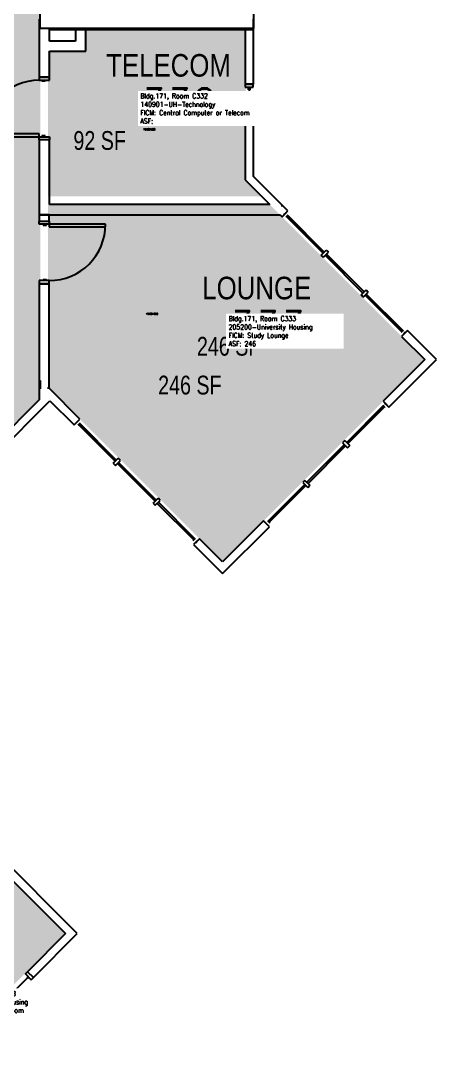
# Model space of a CAD drawing. Header units: inches. Extents: x 56 to 7496, y -2947 to 1470.
# Drawn here: x 2391 to 2657, y -215 to 444 of the extents above; entities that cross this region are included whole.
import ezdxf
from ezdxf.enums import TextEntityAlignment as Align

# ---------------------------------------------------------------- set-up
doc = ezdxf.new("R2010")
doc.units = ezdxf.units.IN
doc.header["$LTSCALE"] = 48
doc.header["$MEASUREMENT"] = 0
for name, color, linetype in [('A-DOOR', 2, 'Continuous'), ('A-GLAZ', 1, 'Continuous'), ('A-IDEN-RNUM', 7, 'Continuous'), ('A-IDEN-SNUM', 4, 'Continuous'), ('A-IDEN-VNUM', 4, 'Continuous'), ('A-MISC', 1, 'Continuous'), ('A-WALL', 5, 'Continuous'), ('AREA-TEXT', 3, 'Continuous'), ('Rooms-Category-Color', 7, 'Continuous'), ('Rooms-College-Color', 7, 'Continuous'), ('Rooms-Department-Color', 7, 'Continuous'), ('Rooms-Division-Color', 7, 'Continuous'), ('Rooms-Information', 7, 'Continuous')]:
    doc.layers.add(name, color=color, linetype=linetype)
doc.styles.add('AREA', font='arial.ttf', dxfattribs={"width": 0.75, "height": 12})
doc.styles.add('ROOMSNUMBER', font='txt.shx', dxfattribs={"height": 0.03})
doc.styles.add('ROOMVNUMBER', font='simplex.shx', dxfattribs={"width": 0.85})
doc.styles.get("Standard").update_dxf_attribs({"font": 'ARIALN.TTF'})

msp = doc.modelspace()

# ---------------------------------------------------------------- hatches: boundary and pattern name
at = {"layer": 'Rooms-Category-Color', "true_color": 0xadadad}
msp.add_hatch(color=253, dxfattribs=at).paths.add_polyline_path([(2280.86, 188.51), (2285.45, 193.1), (2286.69, 191.87), (2320.1, 225.28), (2316.13, 229.25), (2323.65, 236.77), (2323.65, 807.92), (2298.65, 807.92), (2298.65, 890.25), (2323.65, 890.25), (2323.65, 933.01), (2328.92, 933.01), (2328.92, 945.01), (2323.65, 945.01), (2323.65, 979.64), (2327.17, 979.64), (2327.17, 986.14), (2325.17, 986.14), (2325.17, 993.64), (2328.92, 993.64), (2328.92, 1032.76), (2325.17, 1032.76), (2325.17, 1110.26), (2428.66, 1110.26), (2428.66, 1032.76), (2396.8, 1032.76), (2396.8, 1020.76), (2401.17, 1020.76), (2401.17, 986.14), (2399.17, 986.14), (2399.17, 979.64), (2397.42, 979.64), (2397.42, 933.01), (2403.3, 933.01), (2403.3, 890.25), (2428.3, 890.25), (2428.3, 807.92), (2403.3, 807.92), (2403.3, 203.3), (2372.69, 172.69), (2368.53, 176.85), (2359.61, 167.92), (2363.76, 163.76), (2339.28, 139.28), (2336.36, 142.2), (2331.77, 137.6)])
at = {"layer": 'Rooms-Category-Color', "true_color": 0xe3c5e1}
msp.add_hatch(color=254, dxfattribs=at).paths.add_polyline_path([(2544.89, 331.98), (2534.59, 342.28), (2534.59, 439.56), (2431.5, 439.56), (2431.5, 424.94), (2408.25, 424.94), (2408.25, 331.98)])
at = {"layer": 'Rooms-Category-Color', "true_color": 0x728ef3}
for points in [[(2519.92, 98.51), (2649.14, 227.73), (2550.14, 326.73), (2408.25, 326.73), (2408.25, 210.18)], [(2343.13, -214.71), (2419.23, -138.6), (2322.53, -41.91), (2246.43, -118.01)]]:
    msp.add_hatch(color=171, dxfattribs=at).paths.add_polyline_path(points)
at = {"layer": 'Rooms-College-Color', "true_color": 0xadadad}
for points in [[(2280.86, 188.51), (2285.45, 193.1), (2286.69, 191.87), (2320.1, 225.28), (2316.13, 229.25), (2323.65, 236.77), (2323.65, 807.92), (2298.65, 807.92), (2298.65, 890.25), (2323.65, 890.25), (2323.65, 933.01), (2328.92, 933.01), (2328.92, 945.01), (2323.65, 945.01), (2323.65, 979.64), (2327.17, 979.64), (2327.17, 986.14), (2325.17, 986.14), (2325.17, 993.64), (2328.92, 993.64), (2328.92, 1032.76), (2325.17, 1032.76), (2325.17, 1110.26), (2428.66, 1110.26), (2428.66, 1032.76), (2396.8, 1032.76), (2396.8, 1020.76), (2401.17, 1020.76), (2401.17, 986.14), (2399.17, 986.14), (2399.17, 979.64), (2397.42, 979.64), (2397.42, 933.01), (2403.3, 933.01), (2403.3, 890.25), (2428.3, 890.25), (2428.3, 807.92), (2403.3, 807.92), (2403.3, 203.3), (2372.69, 172.69), (2368.53, 176.85), (2359.61, 167.92), (2363.76, 163.76), (2339.28, 139.28), (2336.36, 142.2), (2331.77, 137.6)], [(2544.89, 331.98), (2534.59, 342.28), (2534.59, 439.56), (2431.5, 439.56), (2431.5, 424.94), (2408.25, 424.94), (2408.25, 331.98)], [(2519.92, 98.51), (2649.14, 227.73), (2550.14, 326.73), (2408.25, 326.73), (2408.25, 210.18)], [(2343.13, -214.71), (2419.23, -138.6), (2322.53, -41.91), (2246.43, -118.01)]]:
    msp.add_hatch(color=253, dxfattribs=at).paths.add_polyline_path(points)
at = {"layer": 'Rooms-Department-Color', "true_color": 0xacacac}
msp.add_hatch(color=253, dxfattribs=at).paths.add_polyline_path([(2280.86, 188.51), (2285.45, 193.1), (2286.69, 191.87), (2320.1, 225.28), (2316.13, 229.25), (2323.65, 236.77), (2323.65, 807.92), (2298.65, 807.92), (2298.65, 890.25), (2323.65, 890.25), (2323.65, 933.01), (2328.92, 933.01), (2328.92, 945.01), (2323.65, 945.01), (2323.65, 979.64), (2327.17, 979.64), (2327.17, 986.14), (2325.17, 986.14), (2325.17, 993.64), (2328.92, 993.64), (2328.92, 1032.76), (2325.17, 1032.76), (2325.17, 1110.26), (2428.66, 1110.26), (2428.66, 1032.76), (2396.8, 1032.76), (2396.8, 1020.76), (2401.17, 1020.76), (2401.17, 986.14), (2399.17, 986.14), (2399.17, 979.64), (2397.42, 979.64), (2397.42, 933.01), (2403.3, 933.01), (2403.3, 890.25), (2428.3, 890.25), (2428.3, 807.92), (2403.3, 807.92), (2403.3, 203.3), (2372.69, 172.69), (2368.53, 176.85), (2359.61, 167.92), (2363.76, 163.76), (2339.28, 139.28), (2336.36, 142.2), (2331.77, 137.6)])
at = {"layer": 'Rooms-Department-Color', "true_color": 0x604aed}
for points in [[(2544.89, 331.98), (2534.59, 342.28), (2534.59, 439.56), (2431.5, 439.56), (2431.5, 424.94), (2408.25, 424.94), (2408.25, 331.98)], [(2519.92, 98.51), (2649.14, 227.73), (2550.14, 326.73), (2408.25, 326.73), (2408.25, 210.18)], [(2343.13, -214.71), (2419.23, -138.6), (2322.53, -41.91), (2246.43, -118.01)]]:
    msp.add_hatch(color=173, dxfattribs=at).paths.add_polyline_path(points)
at = {"layer": 'Rooms-Division-Color', "true_color": 0xadadad}
msp.add_hatch(color=253, dxfattribs=at).paths.add_polyline_path([(2280.86, 188.51), (2285.45, 193.1), (2286.69, 191.87), (2320.1, 225.28), (2316.13, 229.25), (2323.65, 236.77), (2323.65, 807.92), (2298.65, 807.92), (2298.65, 890.25), (2323.65, 890.25), (2323.65, 933.01), (2328.92, 933.01), (2328.92, 945.01), (2323.65, 945.01), (2323.65, 979.64), (2327.17, 979.64), (2327.17, 986.14), (2325.17, 986.14), (2325.17, 993.64), (2328.92, 993.64), (2328.92, 1032.76), (2325.17, 1032.76), (2325.17, 1110.26), (2428.66, 1110.26), (2428.66, 1032.76), (2396.8, 1032.76), (2396.8, 1020.76), (2401.17, 1020.76), (2401.17, 986.14), (2399.17, 986.14), (2399.17, 979.64), (2397.42, 979.64), (2397.42, 933.01), (2403.3, 933.01), (2403.3, 890.25), (2428.3, 890.25), (2428.3, 807.92), (2403.3, 807.92), (2403.3, 203.3), (2372.69, 172.69), (2368.53, 176.85), (2359.61, 167.92), (2363.76, 163.76), (2339.28, 139.28), (2336.36, 142.2), (2331.77, 137.6)])
at = {"layer": 'Rooms-Division-Color', "true_color": 0x604aed}
for points in [[(2544.89, 331.98), (2534.59, 342.28), (2534.59, 439.56), (2431.5, 439.56), (2431.5, 424.94), (2408.25, 424.94), (2408.25, 331.98)], [(2519.92, 98.51), (2649.14, 227.73), (2550.14, 326.73), (2408.25, 326.73), (2408.25, 210.18)], [(2343.13, -214.71), (2419.23, -138.6), (2322.53, -41.91), (2246.43, -118.01)]]:
    msp.add_hatch(color=173, dxfattribs=at).paths.add_polyline_path(points)

# ---------------------------------------------------------------- linework, layer by layer
at = {"layer": 'A-DOOR'}
for p, q in [((2409.17, 408.09), (2402.67, 408.09)), ((2402.67, 408.09), (2402.67, 406.09)), ((2402.67, 406.09), (2409.17, 406.09)), ((2404.42, 405.46), (2404.42, 406.09)), ((2404.42, 406.09), (2406.42, 406.09)), ((2406.42, 405.46), (2404.42, 405.46)), ((2406.42, 406.09), (2406.42, 405.46)), ((2409.17, 406.09), (2409.17, 408.09)), ((2402.67, 371.84), (2366.67, 371.84)), ((2366.67, 370.09), (2402.67, 370.09)), ((2402.67, 370.09), (2402.67, 371.84)), ((2402.67, 368.09), (2402.67, 370.09)), ((2402.67, 370.09), (2409.17, 370.09)), ((2406.42, 370.71), (2404.42, 370.71)), ((2404.42, 370.71), (2404.42, 370.09)), ((2404.42, 370.09), (2406.42, 370.09)), ((2406.42, 370.09), (2406.42, 370.71)), ((2409.17, 370.09), (2409.17, 368.09)), ((2409.17, 368.09), (2402.67, 368.09)), ((2402.67, 314.21), (2402.67, 316.21)), ((2402.67, 316.21), (2409.04, 316.21)), ((2409.04, 314.21), (2402.67, 314.21)), ((2405.29, 314.21), (2405.29, 313.59)), ((2407.29, 314.21), (2405.29, 314.21)), ((2405.29, 313.59), (2407.29, 313.59)), ((2407.29, 313.59), (2407.29, 314.21)), ((2409.04, 316.21), (2409.04, 314.21)), ((2409.04, 314.21), (2409.04, 312.46)), ((2445.04, 314.21), (2409.04, 314.21)), ((2409.04, 312.46), (2445.04, 312.46)), ((2445.04, 312.46), (2445.04, 314.21)), ((2402.67, 278.21), (2402.67, 276.21)), ((2409.04, 278.21), (2402.67, 278.21)), ((2405.29, 278.21), (2405.29, 278.84)), ((2405.29, 278.84), (2407.29, 278.84)), ((2407.29, 278.21), (2405.29, 278.21)), ((2407.29, 278.84), (2407.29, 278.21)), ((2409.04, 276.21), (2409.04, 278.21)), ((2402.67, 276.21), (2409.04, 276.21))]:
    msp.add_line(p, q, dxfattribs=at)
for centre, start, end in [((2402.67, 370.09), 90, 180), ((2409.04, 314.21), 270, 360)]:
    msp.add_arc(centre, 36, start, end, dxfattribs=at)
at = {"layer": 'A-GLAZ'}
for p, q in [((2539.42, 403.69), (2534.42, 403.69)), ((2534.42, 403.69), (2534.42, 401.69)), ((2539.42, 401.69), (2539.42, 403.69)), ((2534.42, 401.69), (2539.42, 401.69)), ((2535.92, 401.69), (2537.92, 401.69)), ((2535.92, 400.69), (2537.92, 400.69)), ((2536.92, 400.69), (2536.92, 382.69)), ((2535.92, 382.69), (2537.92, 382.69)), ((2534.42, 379.69), (2534.42, 381.69)), ((2534.42, 381.69), (2539.42, 381.69)), ((2539.42, 379.69), (2534.42, 379.69)), ((2537.92, 381.69), (2535.92, 381.69)), ((2539.42, 381.69), (2539.42, 379.69)), ((2559.07, 320.1), (2560.49, 321.51)), ((2560.49, 318.68), (2561.9, 320.1)), ((2584.17, 295.7), (2560.84, 319.04)), ((2561.55, 319.74), (2584.88, 296.41)), ((2582.94, 294.47), (2586.12, 297.65)), ((2586.12, 297.65), (2587.53, 296.23)), ((2584.35, 293.05), (2582.94, 294.47)), ((2584.35, 293.05), (2587.53, 296.23)), ((2609.63, 270.25), (2585.59, 294.29)), ((2586.3, 295), (2610.34, 270.95)), ((2608.39, 269.01), (2611.58, 272.19)), ((2609.81, 267.6), (2612.99, 270.78)), ((2611.58, 272.19), (2612.99, 270.78)), ((2609.81, 267.6), (2608.39, 269.01)), ((2634.38, 245.5), (2611.04, 268.83)), ((2611.75, 269.54), (2635.09, 246.21)), ((2634.03, 245.15), (2635.44, 246.56)), ((2636.85, 245.15), (2635.44, 243.73)), ((2622.58, 198.17), (2599.24, 174.83)), ((2622.23, 198.52), (2623.64, 197.11)), ((2625.05, 198.52), (2623.64, 199.93)), ((2599.95, 174.13), (2623.29, 197.46)), ((2427.55, 188.58), (2426.14, 187.16)), ((2427.55, 185.75), (2428.96, 187.16)), ((2427.9, 186.1), (2451.24, 162.77)), ((2451.95, 163.47), (2428.61, 186.81)), ((2597.83, 173.42), (2573.79, 149.38)), ((2574.5, 148.67), (2598.54, 172.71)), ((2598.01, 176.07), (2596.59, 174.66)), ((2596.59, 174.66), (2599.78, 171.47)), ((2598.01, 176.07), (2601.19, 172.89)), ((2599.78, 171.47), (2601.19, 172.89)), ((2450, 161.53), (2453.18, 164.71)), ((2450, 161.53), (2451.42, 160.12)), ((2451.42, 160.12), (2454.6, 163.3)), ((2452.65, 161.35), (2476.69, 137.31)), ((2454.6, 163.3), (2453.18, 164.71)), ((2477.4, 138.02), (2453.36, 162.06)), ((2572.37, 147.96), (2549.04, 124.63)), ((2549.75, 123.92), (2573.08, 147.26)), ((2572.55, 150.61), (2571.14, 149.2)), ((2571.14, 149.2), (2574.32, 146.02)), ((2572.55, 150.61), (2575.73, 147.43)), ((2574.32, 146.02), (2575.73, 147.43)), ((2475.46, 136.07), (2478.64, 139.26)), ((2480.05, 137.84), (2478.64, 139.26)), ((2475.46, 136.07), (2476.87, 134.66)), ((2476.87, 134.66), (2480.05, 137.84)), ((2478.11, 135.9), (2501.44, 112.56)), ((2502.15, 113.27), (2478.82, 136.6)), ((2547.27, 123.57), (2548.69, 122.15)), ((2548.69, 124.98), (2550.1, 123.57)), ((2501.09, 112.21), (2502.5, 113.62)), ((2502.5, 110.79), (2503.92, 112.21)), ((2360.68, -201.46), (2395.33, -166.81)), ((2394.8, -166.28), (2395.86, -167.34))]:
    msp.add_line(p, q, dxfattribs=at)
msp.add_lwpolyline([(2397.54, -168.32), (2398.95, -166.9), (2395.24, -163.19), (2393.82, -164.6)], close=True, dxfattribs=at)
at = {"layer": 'A-WALL'}
for p, q in [((2403.3, 439.26), (2403.3, 567.89)), ((2539.55, 455.4), (2539.55, 439.26)), ((2402.67, 445.14), (2402.67, 408.09)), ((2539.55, 438.64), (2539.55, 445.14)), ((2539.55, 439.26), (2403.3, 439.26)), ((2409.17, 431.14), (2409.17, 438.64)), ((2409.17, 438.64), (2539.55, 438.64)), ((2432.42, 438.64), (2425.92, 438.64)), ((2425.92, 438.64), (2425.92, 431.14)), ((2432.42, 424.64), (2432.42, 438.64)), ((2534.3, 438.64), (2534.3, 403.69)), ((2539.55, 438.64), (2534.3, 438.64)), ((2539.55, 403.69), (2539.55, 438.64)), ((2425.92, 431.14), (2409.17, 431.14)), ((2409.17, 408.09), (2409.17, 424.64)), ((2409.17, 424.64), (2432.42, 424.64)), ((2402.67, 408.09), (2409.17, 408.09)), ((2534.3, 403.69), (2539.55, 403.69)), ((2534.3, 379.69), (2534.3, 342.58)), ((2539.55, 379.69), (2534.3, 379.69)), ((2539.55, 344.75), (2539.55, 379.69)), ((2402.67, 368.09), (2402.67, 320.21)), ((2409.17, 368.09), (2402.67, 368.09)), ((2409.17, 326.71), (2409.17, 368.09)), ((2561.64, 322.66), (2539.55, 344.75)), ((2534.3, 342.58), (2550.16, 326.71)), ((2550.16, 326.71), (2409.17, 326.71)), ((2557.95, 326.09), (2557.33, 326.09)), ((2557.95, 325.46), (2557.95, 326.09)), ((2402.67, 320.21), (2556.66, 320.21)), ((2409.04, 320.21), (2402.67, 320.21)), ((2402.67, 320.21), (2402.67, 316.21)), ((2409.04, 316.21), (2409.04, 320.21)), ((2556.66, 320.21), (2557.92, 318.95)), ((2557.92, 318.95), (2561.64, 322.66)), ((2402.67, 316.21), (2409.04, 316.21)), ((2409.04, 276.21), (2402.67, 276.21)), ((2402.67, 276.21), (2402.67, 202.04)), ((2409.04, 209.38), (2409.04, 276.21)), ((2638, 246.29), (2634.29, 242.58)), ((2656.56, 227.73), (2638, 246.29)), ((2634.29, 242.58), (2649.14, 227.73)), ((2649.14, 227.73), (2622.49, 201.08)), ((2626.2, 197.37), (2656.56, 227.73)), ((2403.92, 213.62), (2403.29, 214.25)), ((2403.29, 214.25), (2403.29, 209.62)), ((2403.29, 209.62), (2403.92, 209.62)), ((2407.92, 209.62), (2408.42, 209.62)), ((2408.42, 209.62), (2408.42, 209.12)), ((2428.7, 189.73), (2409.04, 209.38)), ((2402.67, 202.04), (2339.27, 138.64)), ((2342.98, 134.93), (2409.53, 201.47)), ((2409.53, 201.47), (2424.99, 186.01)), ((2622.49, 201.08), (2626.2, 197.37)), ((2424.99, 186.01), (2428.7, 189.73)), ((2546.12, 124.72), (2519.92, 98.51)), ((2519.92, 91.08), (2549.84, 121)), ((2549.84, 121), (2546.12, 124.72)), ((2505.07, 113.36), (2501.35, 109.65)), ((2519.92, 98.51), (2505.07, 113.36)), ((2501.35, 109.65), (2519.92, 91.08)), ((2426.95, -138.9), (2326.54, -38.49)), ((2322.83, -42.2), (2419.53, -138.9)), ((2419.53, -138.9), (2395.24, -163.19)), ((2398.95, -166.9), (2426.95, -138.9)), ((2395.24, -163.19), (2398.95, -166.9))]:
    msp.add_line(p, q, dxfattribs=at)

# ---------------------------------------------------------------- texts
at = {"layer": 'A-IDEN-RNUM', "style": 'ROOMSNUMBER', "width": 0.85}
for s, p in [('0332-00', (2473.01, 374.74)), ('0333-00', (2474.73, 256.94))]:
    msp.add_text(s, height=1, dxfattribs=at).set_placement(p, align=Align.MIDDLE_CENTER)
at = {"layer": 'A-IDEN-SNUM', "style": 'ROOMSNUMBER', "width": 0.85}
for s, p in [('1710C33200', (2473.01, 374.74)), ('1710C33300', (2474.73, 256.94))]:
    msp.add_text(s, height=1, dxfattribs=at).set_placement(p, align=Align.MIDDLE_CENTER)
at = {"layer": 'A-IDEN-VNUM', "style": 'ROOMVNUMBER', "width": 0.85}
for s, p in [('332', (2491.92, 389.69)), ('333', (2548.34, 247.48))]:
    msp.add_text(s, height=22.5, dxfattribs=at).set_placement(p, align=Align.MIDDLE_CENTER)
at = {"layer": 'A-MISC'}
for s, p in [('TELECOM', (2485.33, 408.44)), ('LOUNGE', (2541.75, 266.23))]:
    msp.add_text(s, height=14.4, dxfattribs=at).set_placement(p, align=Align.CENTER)
at = {"layer": 'AREA-TEXT', "style": 'AREA', "width": 0.75}
for s, p in [('92 SF', (2441.32, 367.67)), ('246 SF', (2523.75, 236.23)), ('246 SF', (2523.75, 236.23)), ('246 SF', (2498.96, 211.44))]:
    msp.add_text(s, height=12, dxfattribs=at).set_placement(p, align=Align.MIDDLE_CENTER)

# ---------------------------------------------------------------- next in the draw order: texts
at = {"layer": 'Rooms-Information', "char_height": 3.2143, "width": 72, "attachment_point": 7, "style": 'ROOMVNUMBER', "bg_fill": 3, "box_fill_scale": 1.5, "bg_fill_color": 256, "bg_fill_true_color": 13158600, "bg_fill_transparency": 0}
for s, insert in [('Bldg.171, Room C332^M^J140901-UH-Technology^M^JFICM: Central Computer or Telecom^M^JASF: ', (2467.33, 378.44)), ('Bldg.171, Room C333^M^J205200-University Housing^M^JFICM: Study Lounge^M^JASF: 246', (2523.75, 236.23)), ('Bldg.171, Room C312B^M^J205200-University Housing^M^JFICM: Apartment Bedroom^M^JASF: 105, Cap: 1', (2341.91, -195.88))]:
    msp.add_mtext(s, dxfattribs=dict(at, insert=insert))

doc.saveas('drawing.dxf')
